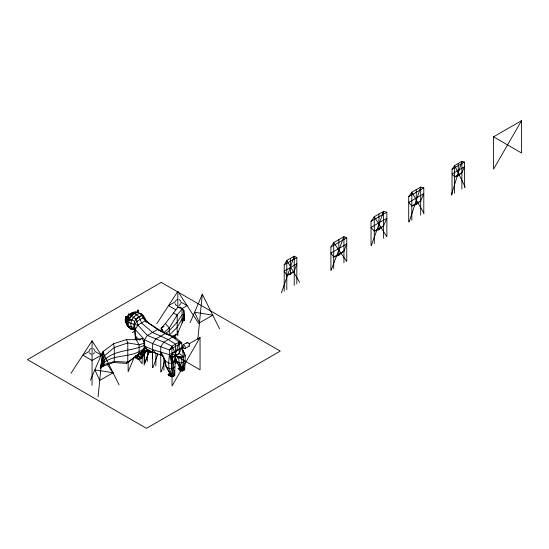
<?xml version="1.0" encoding="UTF-8"?>
<svg xmlns="http://www.w3.org/2000/svg" width="549" height="549" viewBox="0 0 549 549"><rect width="100%" height="100%" fill="white"/><g stroke="black" fill="none" stroke-linecap="round" stroke-linejoin="round"><path stroke-width="0.82" d="M132.803 314.9L128.466 314.014L128.397 318.592L129.392 319.484L131.726 319.827L134.58 321.227C134.265 327.691 134.464 334.252 136.495 340.455L135.253 335.72L138.54 339.399M174.534 370.335L174.712 375.324L173.518 376.017L170.794 374.905L170.458 374.253L168.118 374.315L170.965 376.614L172.365 376.765L174.712 375.324L175.584 344.182L168.296 339.57L152.478 332.447L141.573 322.949L139.082 316.725L134.601 313.554L132.103 313.225L130.689 313.726L132.103 313.417L131.733 313.506M181.074 368.118L178.13 368.53L180.985 370.829L182.385 370.987L184.732 369.539L185.281 355.677L181.781 347.503L181.781 342.775L175.845 337.855L157.597 329.496L145.286 320.808L142.966 317.864L142.184 315.442L138.204 312.093L138.039 309.959L136.406 312.82M160.397 330.649L145.286 320.808L137.861 325.097L134.498 324.679L128.692 322.4L126.764 321.22L128.85 315.661L128.24 315.14L126.936 318.221L126.764 324.768L131.005 329.228L134.622 329.764M127.594 324.809L127.1 324.761L128.85 327.396C125.549 324.109 126.311 318.9 128.24 315.14M175.845 337.855L172.736 337.011L165.201 333.579L157.597 329.496L147.365 335.405L144.559 339.797L144.167 343.194L144.559 346.131L152.622 349.658L169.387 354.661L171.94 357.584L175.584 356.411L181.788 357.694L185.281 355.677L181.781 347.503L169.387 354.661L168.618 363.013L169.065 368.4L172.276 375.763L170.965 376.614L173.518 376.017L171.796 368.756L171.768 363.479L169.387 354.661L169.387 349.933L171.94 346.282L179.221 342.082L181.781 342.775L169.387 349.933L152.622 343.612L144.559 339.797L135.253 329.469L134.498 324.679L136.955 321.337L142.966 317.864L145.08 318.969L147.887 322.174M98.079 396.852L102.588 351.792L119.037 384.815M197.818 339.268L202.32 294.209L219.614 328.906M186.777 343.557C187.319 340.545 190.819 344.738 189.117 346.172C187.374 346.81 184.389 350.475 182.982 347.476C181.197 344.642 185.452 343.64 187.182 342.535M147.818 350.029C144.799 351.847 144.449 356.157 141.066 357.337L139.59 357.207L138.08 356.342L138.197 354.18M135.013 356.829L135.857 357.948L138.08 356.342L138.396 354.75M143.92 318.118L145.08 318.969L143.577 316.039L141.669 314.09L140.139 313.369C133.901 314.735 129.852 320.637 131.06 326.943L133.263 329.723M127.08 324.136L125.522 322.105L125.536 316.773L127.869 316.711L125.858 317.871L125.213 319.703L125.522 322.105L127.203 324.37M138.039 309.959L138.314 312.861L138.204 312.093L134.601 313.554L131.005 316.251L129.392 319.484L128.692 322.4L128.692 326.319L131.005 329.228M168.577 375.9L169.895 371.714M174.616 356.726L179.221 342.082L172.736 337.011L163.863 342.13L160.754 346.563L160.754 372.009M451.244 195.197L461.887 161.379L464.44 162.072L464.44 187.58M89.13 350.708L89.967 349.246L91.264 348.443M161.296 371.694L165.098 360.171M409.252 221.755L420.685 187.072L423.794 187.916L423.794 213.362M134.8 328.48L133.977 327.43L128.692 326.319L126.764 324.768L127.1 323.237L126.627 320.513L125.522 320.335L126.414 317.651L127.814 316.56L125.652 317.816L126.078 318.77L125.213 319.703M180.978 303.364L179.166 305.505M281.417 292.85L294.23 256.177L296.837 257.55L296.837 283.902M294.23 271.124L296.837 263.801L284.204 271.096L286.804 275.413L290.517 274.26L294.23 271.124L286.804 275.413M152.986 367.569L157.817 354.132M371.392 245.328L383.6 211.338L386.867 212.23L386.867 236.365M103.487 354.263L103.487 351.202L100.261 368.139L103.487 366.087L104.049 364.536L104.049 356.109L103.487 351.202L113.574 343.756L126.38 339.618L136.344 339.707L142.136 338.472L144.648 343.139L144.648 349.13L136.989 355.189M382.324 214.844L383.6 211.338L374.288 216.711L371.028 221.371L371.028 245.506M331.122 270.149L343.942 236.681L346.748 237.834L346.748 261.132M339.529 248.203L330.903 253.027L333.71 257.028L338.829 255.271L343.942 251.119L346.748 243.88L338.122 249.013M134.182 357.372L128.137 371.735L128.137 361.599M90.393 380.285L102.588 351.792M190.132 322.702L202.32 294.209M172.379 375.797L173.23 376.285L174.129 375.681L173.388 367.837L173.518 362.47L175.584 356.411L179.221 353.378L181.781 347.503L183.531 356.685L183.407 362.059L184.148 369.896L183.037 370.383M383.6 225.776L386.867 218.269L371.028 227.416L374.288 231.156L378.947 229.66L383.6 225.776L374.288 231.156M420.685 200.824L423.794 193.673L408.71 202.382L411.819 205.944L416.252 204.523L420.685 200.824L411.819 205.944M461.887 172.674L464.44 166.8L452.047 173.958L454.599 176.881L458.243 175.707L461.887 172.674L454.599 176.881M161.186 331.287L161.186 328.076L165.359 323.56L178.041 307.131L180.696 307.22L183.894 310.604L183.894 319.038L177.176 334.197L173.312 336.873M142.96 356.246L142.253 357.824L139.775 359.259L137.826 359.087L135.857 357.948L135.699 356.905M125.522 320.335L127.594 317.096L125.858 317.871L125.858 319.333M143.824 351.758L142.404 354.51L144.97 353.028M94.497 352.719L93.309 353.975M141.018 358.545L142.013 356.795M142.006 356.795L143.756 353.728L147.365 349.843L155.889 353.398L163.067 355.635M188.849 343.949L200.049 337.477L172.043 385.988L172.043 353.645L183.949 346.776M521.55 120.663L493.544 169.167L493.544 136.831L521.55 120.663L521.55 152.999L493.544 136.831M128.466 314.014L131.005 316.251L135.974 319.031L136.955 321.337L137.861 325.097L135.253 329.469L135.253 339.776M284.204 291.196L284.204 264.844L286.804 260.466L294.23 256.177L294.23 285.453M143.625 353.803L144.38 352.568M143.982 317.535L143.577 316.039L142.184 315.442C135.644 316.732 132.268 323.656 134.498 329.743M170.458 374.253L169.497 375.77L169.332 375.022L168.118 374.315L169.758 374.775L170.458 374.253L166.896 367.494M330.903 270.28L330.903 246.981L333.71 242.589L343.942 236.681L343.942 262.751M71.075 373.183L92.081 340.84L102.711 357.207M156.815 323.684L177.821 291.341L198.82 323.684M103.487 366.087L113.574 362.525L114.288 361.503L114.288 347.524L113.574 343.756M408.71 222.071L408.71 196.624L411.819 192.191L420.685 187.072L420.685 215.153M452.047 194.737L452.047 169.229L454.599 165.585L461.887 161.379L461.887 189.055M135.857 357.948L137.984 355.56M152.649 351.827L151.407 352.547L149.452 352.376L147.482 351.236L148.539 350.036M184.917 348.594C185.987 347.366 184.67 344.484 182.982 344.957M137.826 359.087L139.583 357.207L142.04 350.983L142.534 354.434L139.775 359.259L138.657 358.614M149.452 352.376L150.625 351.12M175.673 300.598L177.135 299.541M182.831 320.06L183.894 319.038L184.56 320.067L182.632 321.09M132.446 315.421L128.397 318.592L126.936 318.221M113.574 362.525L126.38 363.376L139.082 354.098L144.648 349.13M131.41 313.829L133.139 312.312L137.497 312.045M132.371 332.763L134.848 330.676M144.648 347.627C133.736 358.524 116.072 353.336 104.049 362.429L100.261 368.139L104.049 356.109L114.288 347.524L127.78 342.919L139.082 344.799L144.648 343.139M126.38 363.376L135.678 356.171M130.003 314.803L132.103 313.225L135.356 311.907L134.1 312.635M165.551 333.456L169.264 330.69L177.176 322.249L182.09 314.735L183.894 314.824L184.56 320.067L184.08 318.461M147.482 351.236L149.15 350.029M171.199 374.679L169.497 375.77L170.066 375.441M173.518 376.017L172.365 376.765L171.528 376.285L170.965 376.614M182.385 370.987L184.732 369.539M179.221 342.082L179.221 353.378L183.531 356.685L175.584 356.411L181.788 357.694L181.815 362.971L183.531 370.232L180.985 370.829L182.693 369.745M131.726 319.827L129.022 320.74L127.395 318.585L128.596 317.809M129.797 317.027L131.005 316.251M136.831 356.226L137.957 355.546L138.101 356.328M136.969 356.164L138.904 354.997L136.598 355.409M146.693 350.406L144.696 346.035M133.139 312.312L129.434 314.453L131.952 312.999M133.263 317.336L134.642 316.54M135.974 319.031L142.184 315.442M89.226 351.422L82.803 355.128L92.081 360.48L101.359 355.128L94.936 351.422M175.68 301.504L168.543 305.628L175.68 309.746M181.39 308.922L187.099 305.628L180.676 301.916M139.192 340.174L142.136 338.472M165.359 323.56L169.264 327.973L169.264 335.219L177.176 327.362L182.09 318.845L183.894 316.931L184.56 320.067L183.894 310.604L182.09 308.977L177.176 314.996L169.264 327.973L163.698 332.735L161.186 328.076L164.13 326.374M284.204 264.844L296.837 257.55M452.047 169.229L464.44 162.072M408.71 196.624L423.794 187.916M147.825 349.754L144.998 351.387L142.534 354.434L140.619 354.263L139.329 353.522M371.028 221.371L386.867 212.23M330.903 246.981L346.748 237.834M333.71 257.028L343.942 251.119M179.221 353.378L171.94 357.584L173.518 362.47L169.387 354.661M174.973 366.924L171.796 368.756L169.065 368.4L166.121 366.698L164.576 359.327L160.754 352.321L161.866 353.522M184.992 361.139L181.815 362.971L179.077 362.615L176.14 360.919L175.728 359.458L180.813 369.127L182.289 369.978L183.531 370.232L179.077 362.615L178.638 357.227L177.252 356.425M179.276 369.731L179.221 364.989M172.276 375.763L172.674 375.53M180.985 370.829L181.547 370.5M137.03 355.265L139.082 354.098L139.082 344.799L136.344 339.707M125.858 317.871L125.536 316.773L126.867 317.102L127.814 316.56M189.117 346.172L188.149 346.131M144.648 345.239C131.451 351.545 114.995 349.349 104.049 360.322L100.261 368.139L104.049 364.536L114.288 361.503L127.78 362.114L127.78 342.919L126.38 339.618M171.638 336.352L177.176 334.197L177.176 314.996L173.312 313.115M144.167 350.907L147.365 349.843L144.559 345.843L144.998 347.256M135.267 356.123L137.957 355.546M178.981 368.036L180.285 368.091M170.265 373.876L168.962 373.821L169.758 374.775M134.512 328.954L130.12 328.254L128.054 326.511L127.1 324.761M142.774 351.086L144.998 351.387L144.312 350.989M91.292 354.373L89.267 352.767M168.468 334.471L165.201 333.579L155.889 338.953L152.622 343.612L152.622 367.748M139.817 313.465L141.669 314.09L142.006 315.387M179.063 299.479L180.875 301.14M176.963 305.697L175.769 304.99L174.973 303.563M127.395 318.585L129.392 319.484M178.041 307.131L182.09 308.977L182.09 322.956M177.883 358.312L171.94 346.282L163.863 342.13L147.365 335.405L137.861 325.097M93.543 348.69L94.86 350.66M172.043 353.645L200.049 369.82L200.049 337.477M178.13 368.53L180.086 369.655L179.516 369.985L179.351 369.237M125.522 322.105L126.627 322.846M144.181 318.283L145.08 318.969M161.79 353.508L160.754 352.321L165.146 361.002L166.121 366.698L170.794 374.905M152.622 349.658L155.889 353.398L155.889 365.867M169.813 373.334L170.609 374.281M161.186 328.076L162.792 330.031M135.678 355.759L142.136 363.651L142.136 351.429M144.559 346.131L147.365 349.843L147.365 361.475M346.529 261.255L333.71 242.589L333.71 268.66M107.22 364.152L113.087 373.183M386.647 236.489L374.288 216.711L374.288 243.626M174.273 374.603L174.712 375.324M126.414 317.651L126.922 318.482M299.624 282.337L286.804 260.466L286.804 289.742M423.952 213.273L411.819 192.191L411.819 220.279M174.678 360.906L176.003 363.205M145.286 320.808L146.075 322.297M171.213 356.191L171.94 357.584L171.94 346.282M465.243 187.113L454.599 165.585L454.599 193.262M126.414 323.498L125.213 320.897L126.414 323.498L126.414 322.222M174.719 360.247L175.268 361.462L171.768 363.479L168.618 363.013L165.146 361.002L164.576 359.327M182.289 369.978L179.077 362.615L180.813 369.127L179.516 369.985L180.477 368.468L181.218 368.894L180.813 369.127L176.14 360.919L175.44 356.85M173.8 374.974L174.067 375.784M458.243 163.478L458.243 175.707M416.252 189.631L416.252 204.523M383.6 211.338L383.6 238.245M378.947 214.021L378.947 229.66M338.829 239.632L338.829 255.271M290.517 258.325L290.517 274.26M177.821 291.341L177.821 307.57M177.821 331.527L177.821 335.81M175.845 358.73L175.845 363.301M175.186 334.883L175.186 338.314M169.387 371.639L169.387 375.434M163.863 357.488L163.863 370.211M157.597 354.064L157.597 355.567M152.478 351.298L152.478 358.524M144.559 363.095L144.559 339.797L144.167 339.975L144.167 365.154M139.082 316.725L139.082 317.24M132.103 313.225L132.103 313.781M92.081 340.84L92.081 385.309M149.616 350.351L144.785 362.964L149.616 350.351M161.221 282.392L27.45 359.622L146.473 428.337L280.244 351.106L161.221 282.392M212.772 315.181L199.465 322.819L194.6 312.264L212.772 315.181M113.032 372.764L99.726 380.402L94.86 369.848L113.032 372.764"/></g></svg>
